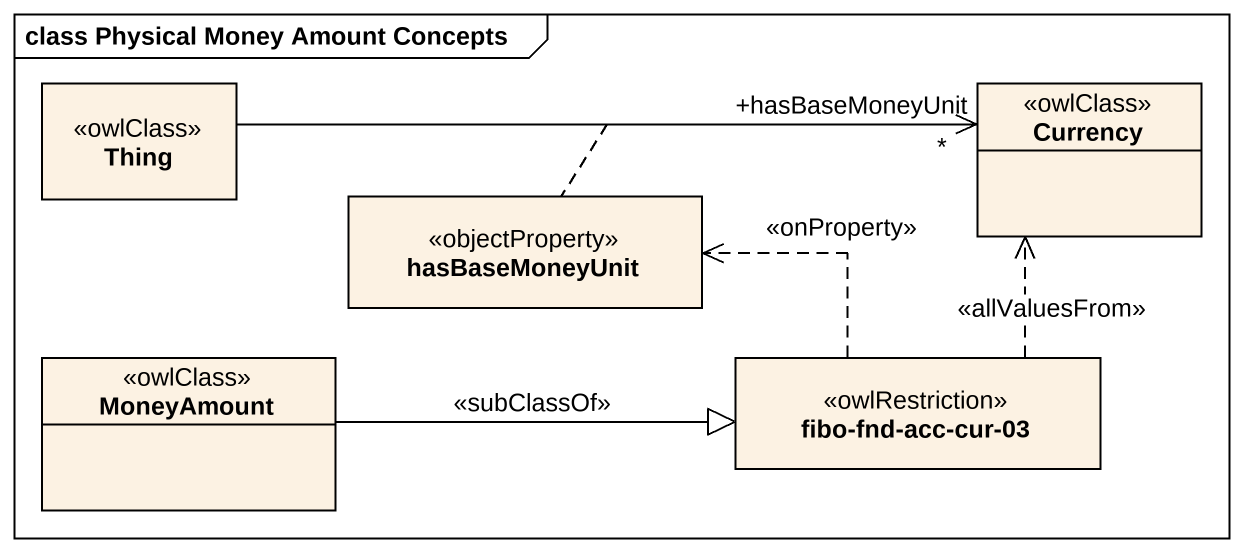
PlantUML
@startuml
mainframe class Physical Money Amount Concepts
hide circle
hide empty members
class Thing <<owlClass>>
class Currency <<owlClass>>
class hasBaseMoneyUnit <<objectProperty>>
class MoneyAmount <<owlClass>>
class "fibo-fnd-acc-cur-03" as fibo_fnd_acc_cur_03 <<owlRestriction>>
Thing -right-> "+hasBaseMoneyUnit\n*" Currency
(Thing, Currency) .. hasBaseMoneyUnit
MoneyAmount -right-|> fibo_fnd_acc_cur_03 : <<subClassOf>>
fibo_fnd_acc_cur_03 .up.> Currency : <<allValuesFrom>>
fibo_fnd_acc_cur_03 .left.> hasBaseMoneyUnit : <<onProperty>>
@enduml
